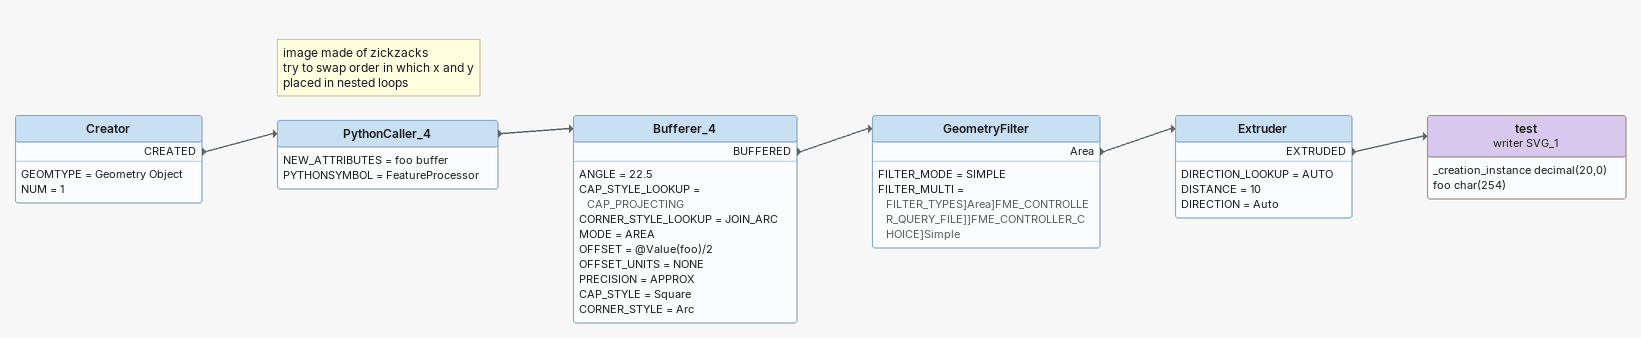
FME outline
Creator
    GEOMTYPE = Geometry Object
    NUM = 1
    CREATED -> PythonCaller_4
Note: image made of zickzacks / try to swap order in which x and y placed in nested loops
PythonCaller_4
    NEW_ATTRIBUTES = foo buffer
    PYTHONSYMBOL = FeatureProcessor
    -> Bufferer_4
Bufferer_4
    ANGLE = 22.5
    CAP_STYLE_LOOKUP = CAP_PROJECTING
    CORNER_STYLE_LOOKUP = JOIN_ARC
    MODE = AREA
    OFFSET = @Value(foo)/2
    OFFSET_UNITS = NONE
    PRECISION = APPROX
    CAP_STYLE = Square
    CORNER_STYLE = Arc
    BUFFERED -> GeometryFilter
GeometryFilter
    FILTER_MODE = SIMPLE
    FILTER_MULTI = FILTER_TYPES]Area]FME_CONTROLLER_QUERY_FILE]]FME_CONTROLLER_CHOICE]Simple
    Area -> Extruder
Extruder
    DIRECTION_LOOKUP = AUTO
    DISTANCE = 10
    DIRECTION = Auto
    EXTRUDED -> test (writer SVG_1)
test (writer SVG_1)
    attributes: _creation_instance decimal(20,0), foo char(254)
